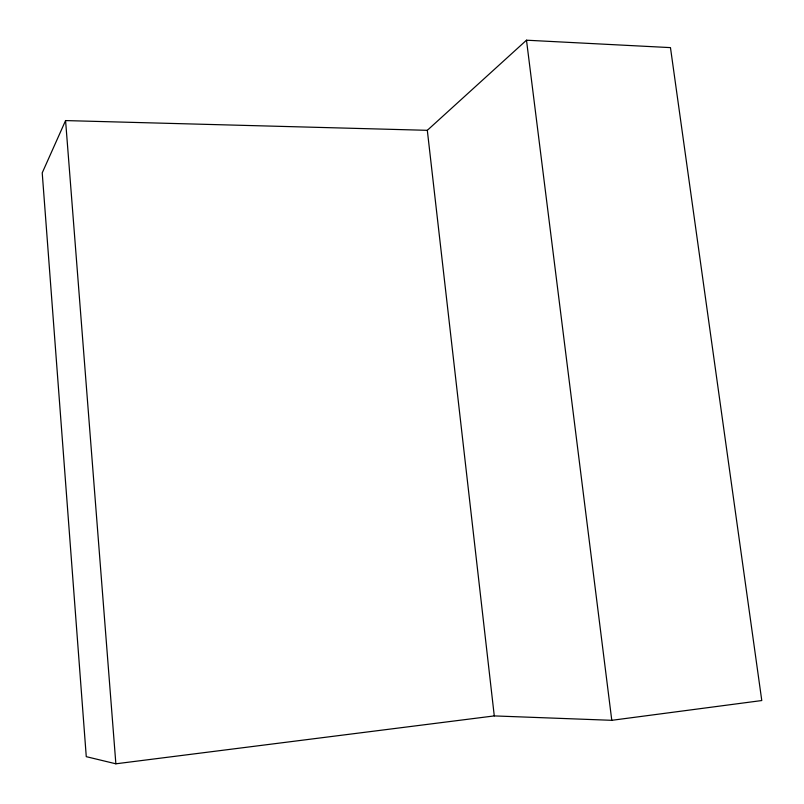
<?xml version="1.0" encoding="UTF-8"?>
<svg xmlns="http://www.w3.org/2000/svg" width="804" height="804" viewBox="0 0 804 804"><rect width="100%" height="100%" fill="white"/><g stroke="black" fill="none" stroke-linecap="round" stroke-linejoin="round"><path stroke-width="1.21" d="M65.576 120.58L42.22 172.87L86.269 756.664L115.866 763.8L494.279 715.912L611.784 720.314L761.78 700.545L670.466 47.617L526.489 40.2L427.316 130.318L65.576 120.58L115.866 763.8M526.489 40.2L611.784 720.314M427.316 130.318L494.279 715.912"/></g></svg>
